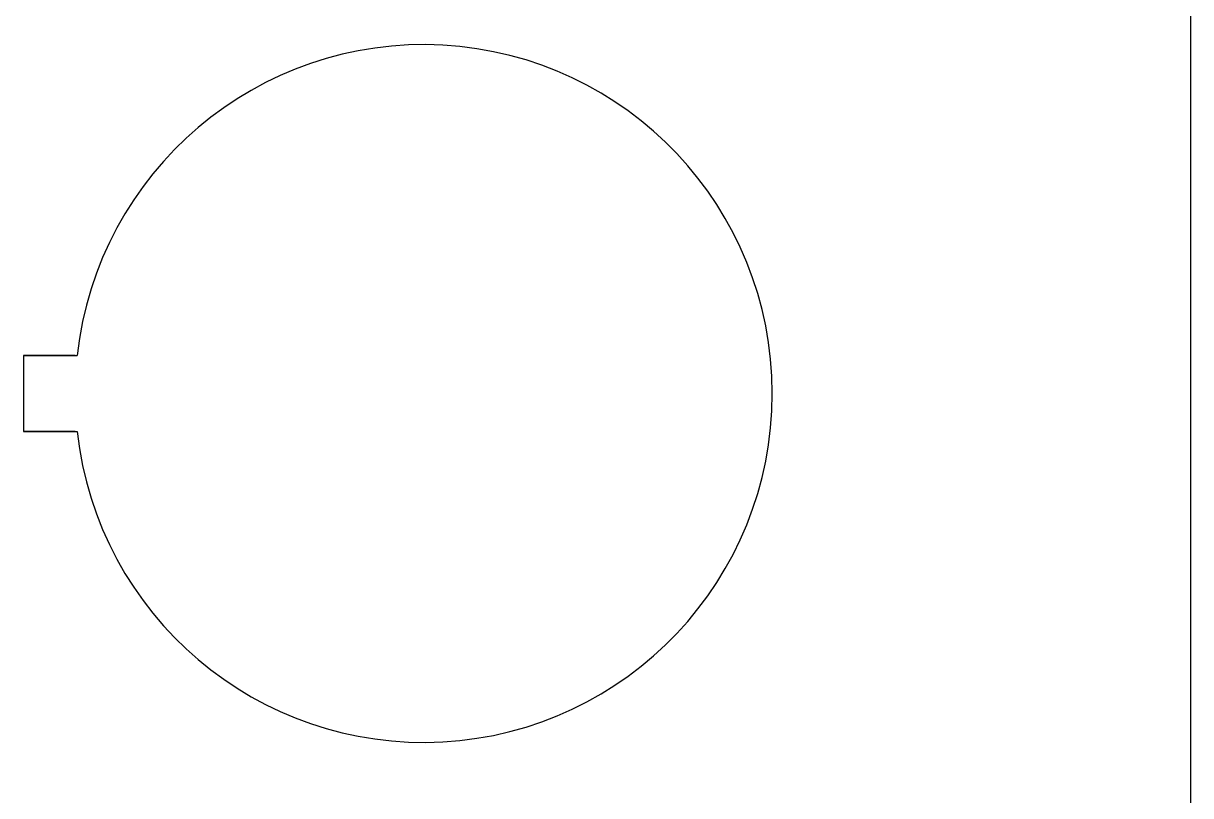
# Model space of a CAD drawing. Header units: millimetres. Extents: x 0 to 289, y 0 to 150.
# Drawn here: x 255.18 to 289, y 104.24 to 126.6 of the extents above; entities that cross this region are included whole.
import ezdxf

# ---------------------------------------------------------------- set-up
doc = ezdxf.new("R2010")
doc.units = ezdxf.units.MM
doc.header["$MEASUREMENT"] = 0
doc.layers.add('CUT', color=1, linetype='Continuous')

msp = doc.modelspace()

# ---------------------------------------------------------------- linework, layer by layer
at = {"layer": 'CUT'}
for p, q in [((289, 149.882), (289, 81.882)), ((255.58, 116.982), (255.18, 116.982)), ((255.18, 116.982), (256.74, 116.982)), ((255.18, 116.982), (255.18, 114.782)), ((256.68, 116.982), (255.58, 116.982)), ((256.68, 114.782), (255.18, 114.782)), ((255.18, 114.782), (256.74, 114.782))]:
    msp.add_line(p, q, dxfattribs=at)
msp.add_arc((266.78, 115.882), 10.1, 186.2525, 173.7475, dxfattribs=at)

doc.saveas('drawing.dxf')
